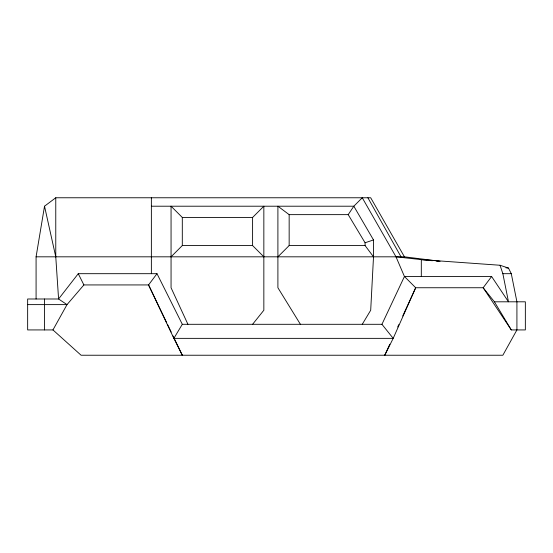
<?xml version="1.0" encoding="UTF-8"?>
<svg xmlns="http://www.w3.org/2000/svg" width="553" height="553" viewBox="0 0 553 553"><rect width="100%" height="100%" fill="white"/><g stroke="black" fill="none" stroke-linecap="round" stroke-linejoin="round"><path stroke-width="0.83" d="M151.37 206.207L353.823 206.207L373.51 239.947L373.51 256.82L370.697 310.24L362.263 324.3M36.083 298.993L36.083 256.82L44.523 206.207L55.77 197.767L370.697 197.767L404.437 256.82L440.091 261.272M389.789 344.249L384.757 355.233L393.19 338.36L415.69 287.747L483.17 287.747L494.417 301.807L511.29 329.927L525.35 329.927L525.35 301.807L494.417 301.807M397.704 326.982L398.782 324.632M402.743 315.998L415.69 287.747L404.437 276.5L396.003 256.82L362.263 197.767L353.823 206.207L348.203 214.64L289.157 214.64L277.903 206.207L277.903 287.747L300.403 324.3M173.034 335.92L182.303 355.233L173.87 338.36L182.303 324.3L156.997 273.687L148.563 284.933L173.87 338.36L393.19 338.36L381.943 324.3L404.437 276.5L491.61 276.5L508.477 301.807L502.857 273.687L500.043 265.253L421.31 259.627L396.003 256.82M27.65 304.62L67.017 304.62L58.583 298.993L27.65 298.993L27.65 329.927L52.957 329.927L67.017 304.62L83.89 284.933L148.563 284.933L166.73 322.786M491.61 276.5L483.17 287.747L511.29 329.927M156.997 273.687L78.263 273.687L58.583 298.993L55.77 256.82L55.77 197.767M252.597 324.3L263.843 310.24L263.843 206.207L252.597 217.453L182.303 217.453L171.057 206.207L171.057 287.747L187.923 324.3M171.057 256.82L182.303 245.567L252.597 245.567L263.843 256.82M277.903 256.82L289.157 245.567L365.077 245.567L373.51 256.82M365.077 245.567L365.077 242.76L373.51 239.947M36.083 256.82L404.437 256.82M502.857 273.687L511.29 273.687L516.917 301.807L516.917 329.927L502.857 355.233L81.077 355.233L52.957 329.927M182.303 324.3L381.943 324.3M505.912 267.818L508.477 268.067L511.29 273.687M427.275 260.228L421.31 259.627L421.31 276.5M428.983 260.394L432.391 260.74M436.649 261.161L438.349 261.334M500.043 265.253L508.477 268.067M348.203 214.64L365.077 242.76M367.883 197.767L401.029 256.82M78.263 273.687L83.89 284.933M167.469 324.334L171.181 332.056M44.523 206.207L55.77 256.82M289.157 214.64L289.157 245.567M252.597 217.453L252.597 245.567M182.303 217.453L182.303 245.567M151.37 197.767L151.37 273.687M44.523 298.993L44.523 329.927"/></g></svg>
